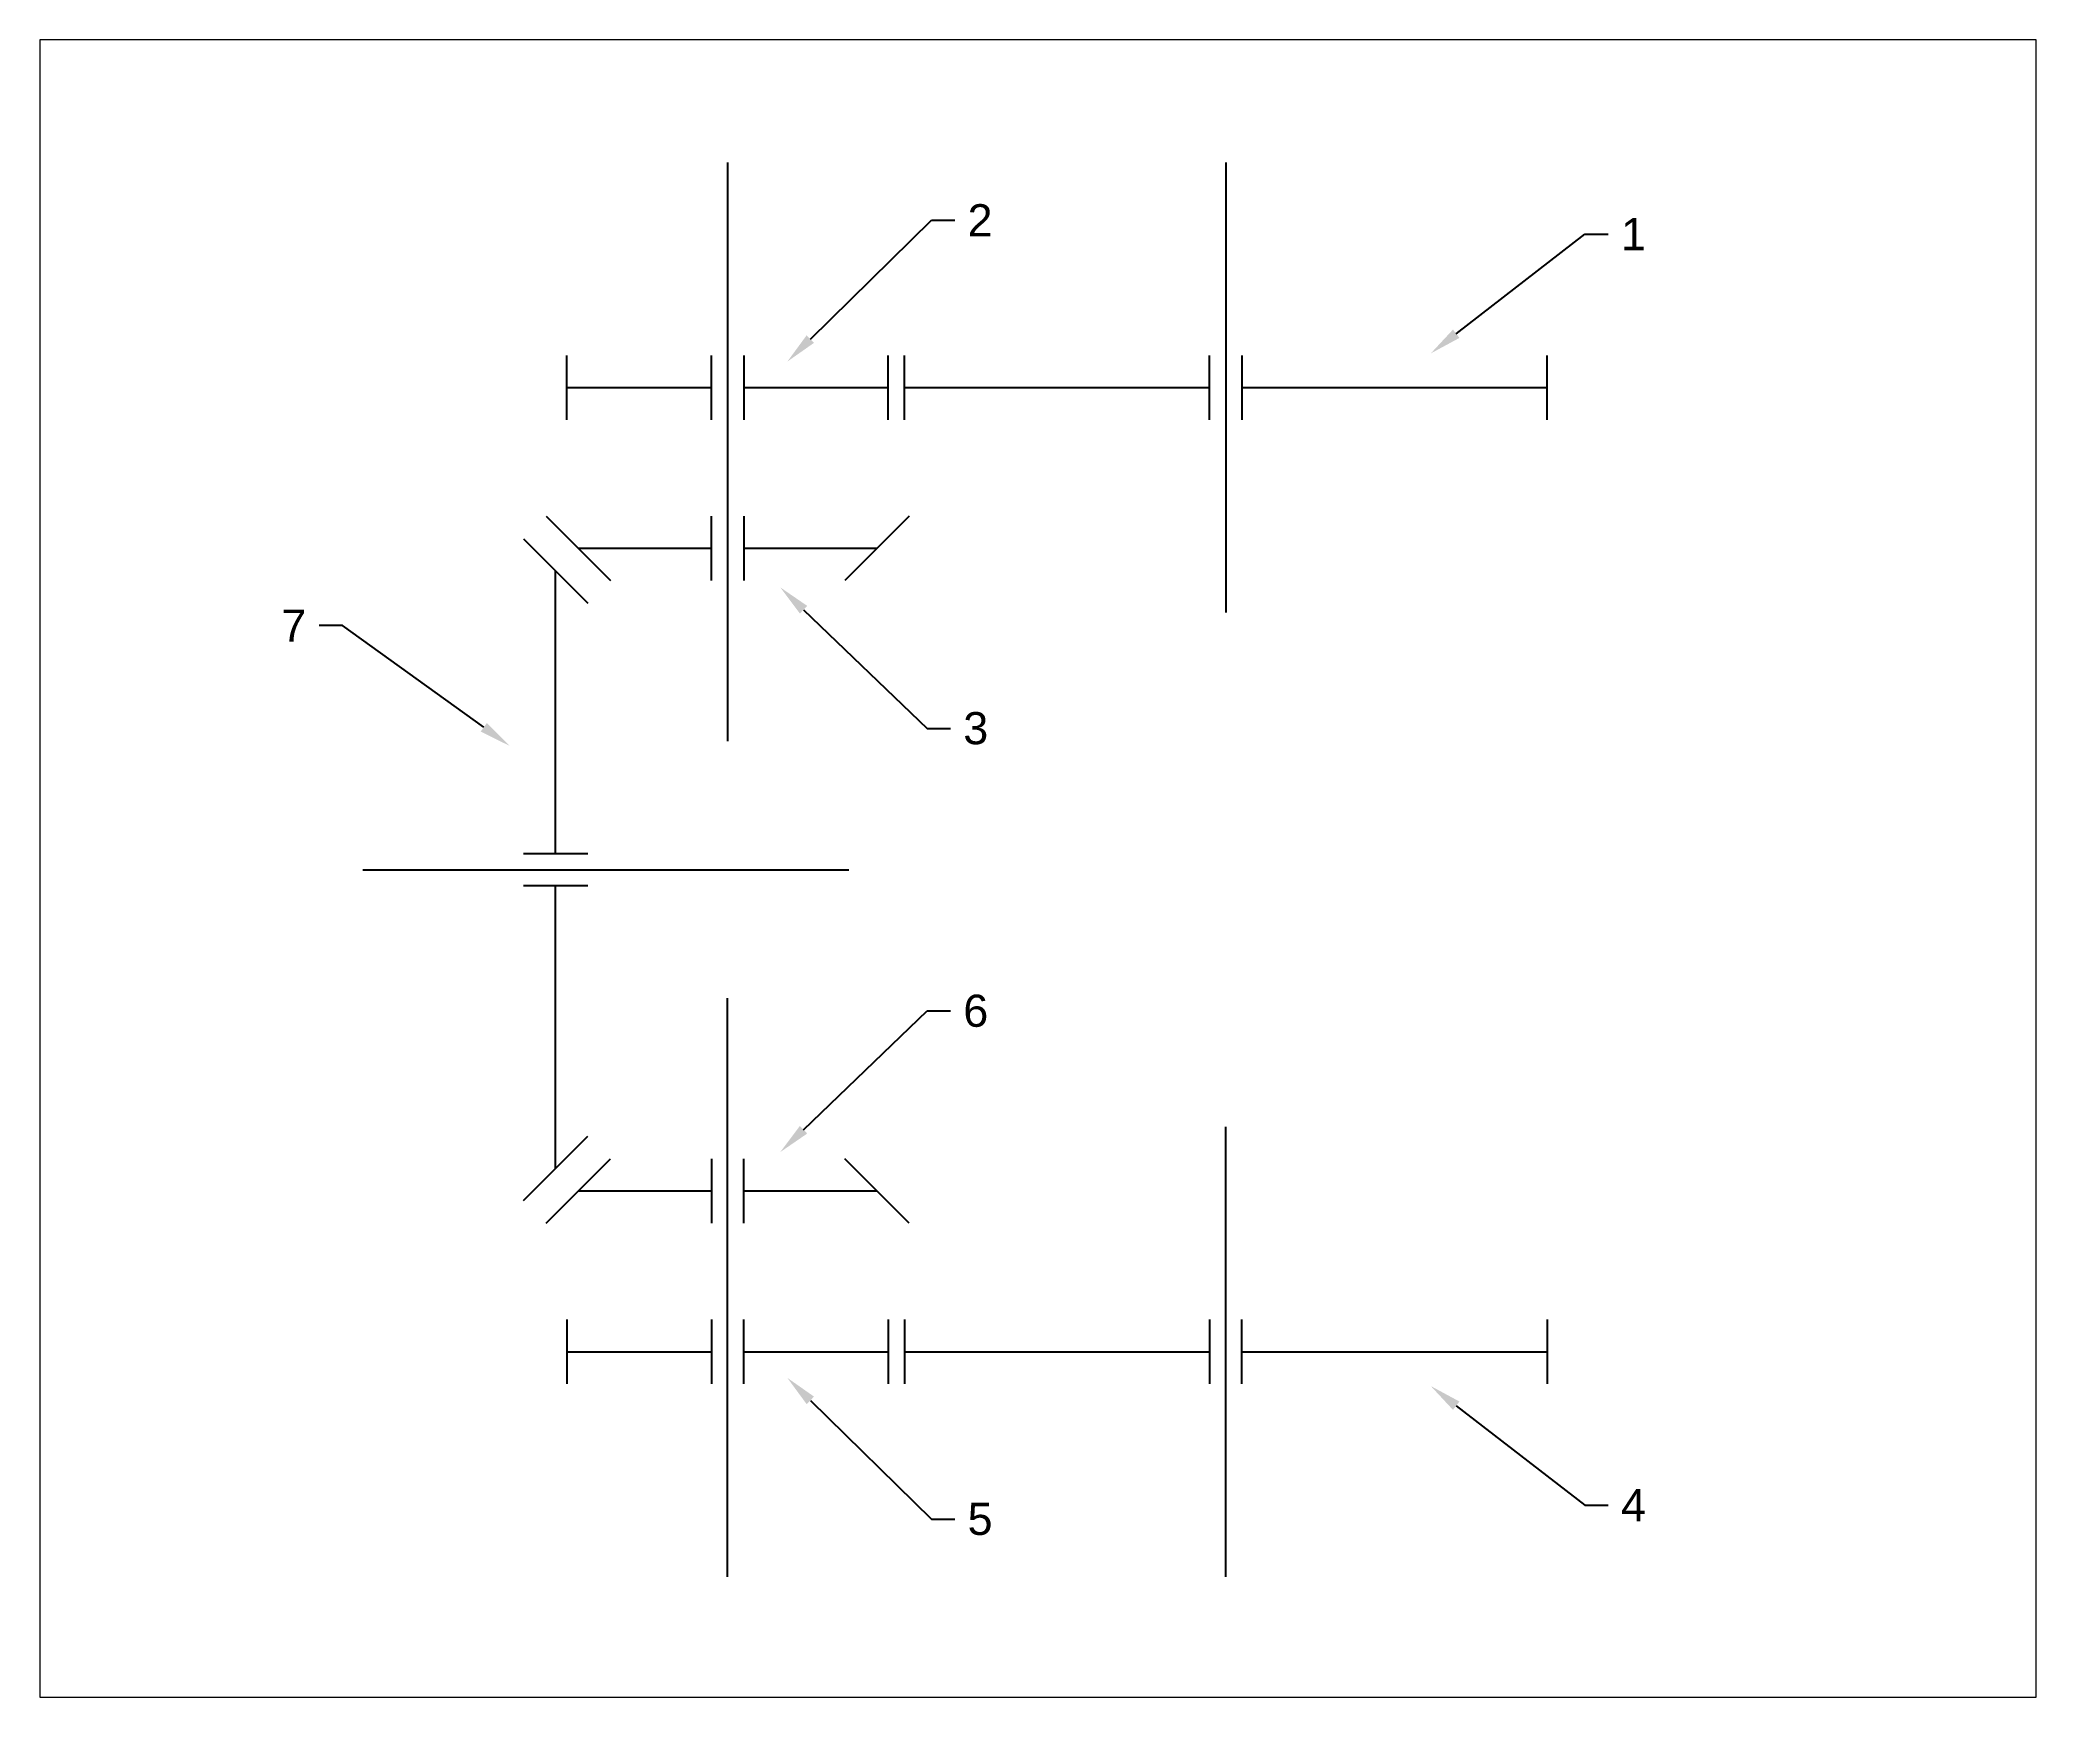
# Paper-space layout 'Layout3' of a CAD drawing. Header units: inches. Extents: x 1.1 to 10.6, y 0.31 to 8.2.
# The model-space entities are those that its viewports show. They can reach past a viewport. Long polylines and large blocks are cut down to what shows.
import ezdxf
from ezdxf import colors
from ezdxf.entities.mleader import LeaderData, LeaderLine
from ezdxf.math import Vec2, Vec3

# ---------------------------------------------------------------- set-up
doc = ezdxf.new("R2010")
doc.units = ezdxf.units.IN
doc.header["$LTSCALE"] = 0.1
doc.header["$MEASUREMENT"] = 0
doc.linetypes.add('ACAD_ISO04W100', pattern=[30, 24, -3, 0, -3])
doc.layers.add('Layer1', color=3, linetype='ACAD_ISO04W100')
doc.styles.get("Standard").update_dxf_attribs({"font": 'arial.ttf'})

msp = doc.modelspace()

# ---------------------------------------------------------------- linework, layer by layer
for p, q in [((31.844, 20.709), (31.844, 21.709)), ((36.844, 20.709), (36.844, 21.709)), ((37.094, 20.709), (37.094, 21.709)), ((47.094, 20.709), (47.094, 21.709)), ((31.844, 21.209), (34.094, 21.209)), ((34.594, 21.209), (36.844, 21.209)), ((37.094, 21.209), (41.844, 21.209)), ((42.344, 21.209), (47.094, 21.209)), ((31.521, 19.209), (32.521, 18.209)), ((37.167, 19.209), (36.167, 18.209)), ((31.167, 18.855), (32.167, 17.855)), ((31.167, 8.562), (32.167, 9.562)), ((31.521, 8.209), (32.521, 9.209)), ((37.167, 8.209), (36.167, 9.209)), ((31.844, 6.709), (31.844, 5.709)), ((36.844, 6.709), (36.844, 5.709)), ((37.094, 6.709), (37.094, 5.709)), ((47.094, 6.709), (47.094, 5.709)), ((31.844, 6.209), (34.094, 6.209)), ((34.594, 6.209), (36.844, 6.209)), ((37.094, 6.209), (41.844, 6.209)), ((42.344, 6.209), (47.094, 6.209))]:
    msp.add_line(p, q)
for points in [[(34.094, 20.709), (34.094, 21.709)], [(34.594, 21.709), (34.594, 20.709)], [(41.844, 20.709), (41.844, 21.709)], [(42.344, 21.709), (42.344, 20.709)], [(34.094, 18.209), (34.094, 19.209)], [(34.594, 19.209), (34.594, 18.209)], [(32.021, 18.709), (34.094, 18.709)], [(34.594, 18.709), (36.667, 18.709)], [(31.667, 13.959), (31.667, 18.355)], [(31.667, 13.959), (31.667, 18.355)], [(31.167, 13.959), (32.167, 13.959)], [(32.167, 13.459), (31.167, 13.459)], [(31.667, 9.062), (31.667, 13.459)], [(34.094, 9.209), (34.094, 8.209)], [(34.594, 8.209), (34.594, 9.209)], [(34.094, 8.709), (32.021, 8.709)], [(36.667, 8.709), (34.594, 8.709)], [(34.094, 6.709), (34.094, 5.709)], [(34.594, 5.709), (34.594, 6.709)], [(41.844, 6.709), (41.844, 5.709)], [(42.344, 5.709), (42.344, 6.709)]]:
    msp.add_lwpolyline(points)
at = {"layer": 'Layer1'}
for p, q in [((34.344, 24.709), (34.344, 15.709)), ((42.094, 24.709), (42.094, 17.709)), ((28.667, 13.709), (36.231, 13.709)), ((34.344, 2.709), (34.344, 11.709)), ((42.094, 2.709), (42.094, 9.709))]:
    msp.add_line(p, q, dxfattribs=at)

# ---------------------------------------------------------------- leaders
ml = msp.add_multileader_mtext('Standard')
ml.set_content('2', color=256)
ml.set_leader_properties()
ml.build(insert=Vec2(0, 0))
ml.multileader.update_dxf_attribs({"dogleg_length": 0.36, "arrow_head_size": 0.5})
ctx = ml.context
ctx.base_point, ctx.char_height, ctx.arrow_head_size, ctx.landing_gap_size, ctx.plane_origin = Vec3(37.878, 23.812), 0.5, 0.5, 0.2, Vec3(35.274, 21.614)
notes = []
notes.append((ctx, [(0, (1, 1, 0), (37.518, 23.812), (1, 0), 0.36, [(0, [(35.274, 21.614)], 0, [])])]))
ctx.mtext.insert, ctx.mtext.flow_direction = Vec3(38.078, 24.062), 5
ml = msp.add_multileader_mtext('Standard')
ml.set_content('1', color=256)
ml.set_leader_properties()
ml.build(insert=Vec2(0, 0))
ml.multileader.update_dxf_attribs({"dogleg_length": 0.36, "arrow_head_size": 0.5})
ctx = ml.context
ctx.base_point, ctx.char_height, ctx.arrow_head_size, ctx.landing_gap_size, ctx.plane_origin = Vec3(48.043, 23.595), 0.5, 0.5, 0.2, Vec3(45.285, 21.741)
notes.append((ctx, [(0, (1, 1, 0), (47.683, 23.595), (1, 0), 0.36, [(0, [(45.285, 21.741)], 0, [])])]))
ctx.mtext.insert, ctx.mtext.flow_direction = Vec3(48.243, 23.845), 5
ml = msp.add_multileader_mtext('Standard')
ml.set_content('3', color=256)
ml.set_leader_properties()
ml.build(insert=Vec2(0, 0))
ml.multileader.update_dxf_attribs({"dogleg_length": 0.36, "arrow_head_size": 0.5})
ctx = ml.context
ctx.base_point, ctx.char_height, ctx.arrow_head_size, ctx.landing_gap_size, ctx.plane_origin = Vec3(37.811, 15.907), 0.5, 0.5, 0.2, Vec3(35.165, 18.1)
notes.append((ctx, [(0, (1, 1, 0), (37.451, 15.907), (1, 0), 0.36, [(0, [(35.165, 18.1)], 0, [])])]))
ctx.mtext.insert, ctx.mtext.flow_direction = Vec3(38.011, 16.161), 5
ml = msp.add_multileader_mtext('Standard')
ml.set_content('7', color=256)
ml.set_leader_properties()
ml.build(insert=Vec2(0, 0))
ml.multileader.update_dxf_attribs({"dogleg_length": 0.36, "arrow_head_size": 0.5})
ctx = ml.context
ctx.base_point, ctx.char_height, ctx.arrow_head_size, ctx.landing_gap_size, ctx.plane_origin = Vec3(27.267, 17.506), 0.5, 0.5, 0.2, Vec3(30.957, 15.633)
ctx.text_align_type = 2
notes.append((ctx, [(0, (1, 1, 0), (28.35, 17.506), (-1, 0), 0.36, [(0, [(30.957, 15.633)], 0, [])])]))
ctx.mtext.insert, ctx.mtext.alignment, ctx.mtext.flow_direction = Vec3(27.79, 17.756), 3, 5
ml = msp.add_multileader_mtext('Standard')
ml.set_content('6', color=256)
ml.set_leader_properties()
ml.build(insert=Vec2(0, 0))
ml.multileader.update_dxf_attribs({"dogleg_length": 0.36, "arrow_head_size": 0.5})
ctx = ml.context
ctx.base_point, ctx.char_height, ctx.arrow_head_size, ctx.landing_gap_size, ctx.plane_origin = Vec3(37.811, 11.511), 0.5, 0.5, 0.2, Vec3(35.165, 9.317)
notes.append((ctx, [(0, (1, 1, 0), (37.451, 11.511), (1, 0), 0.36, [(0, [(35.165, 9.317)], 0, [])])]))
ctx.mtext.insert, ctx.mtext.flow_direction = Vec3(38.011, 11.765), 5
ml = msp.add_multileader_mtext('Standard')
ml.set_content('5', color=256)
ml.set_leader_properties()
ml.build(insert=Vec2(0, 0))
ml.multileader.update_dxf_attribs({"dogleg_length": 0.36, "arrow_head_size": 0.5})
ctx = ml.context
ctx.base_point, ctx.char_height, ctx.arrow_head_size, ctx.landing_gap_size, ctx.plane_origin = Vec3(37.878, 3.606), 0.5, 0.5, 0.2, Vec3(35.274, 5.803)
notes.append((ctx, [(0, (1, 1, 0), (37.518, 3.606), (1, 0), 0.36, [(0, [(35.274, 5.803)], 0, [])])]))
ctx.mtext.insert, ctx.mtext.flow_direction = Vec3(38.078, 3.86), 5
ml = msp.add_multileader_mtext('Standard')
ml.set_content('4', color=256)
ml.set_leader_properties()
ml.build(insert=Vec2(0, 0))
ml.multileader.update_dxf_attribs({"dogleg_length": 0.36, "arrow_head_size": 0.5})
ctx = ml.context
ctx.base_point, ctx.char_height, ctx.arrow_head_size, ctx.landing_gap_size, ctx.plane_origin = Vec3(48.043, 3.822), 0.5, 0.5, 0.2, Vec3(45.285, 5.676)
notes.append((ctx, [(0, (1, 1, 0), (47.683, 3.822), (1, 0), 0.36, [(0, [(45.285, 5.676)], 0, [])])]))
ctx.mtext.insert, ctx.mtext.flow_direction = Vec3(48.243, 4.072), 5
for ctx, leaders in notes:
    for number, flags, end, landing, length, lines in leaders:
        leader = LeaderData()
        leader.index, (leader.has_last_leader_line, leader.has_dogleg_vector, leader.attachment_direction) = number, flags
        leader.last_leader_point, leader.dogleg_vector, leader.dogleg_length = Vec3(end), Vec3(landing), length
        for number, points, colour, breaks in lines:
            line = LeaderLine()
            line.index, line.vertices, line.color, line.breaks = number, Vec3.list(points), colors.encode_raw_color(colour), breaks
            leader.lines.append(line)
        ctx.leaders.append(leader)

psp = doc.layouts.new('Layout3')

# ---------------------------------------------------------------- viewports
at = {"layer": '0'}
psp.add_viewport(center=(5.8504, 4.2558), size=(9.5008, 7.886316), view_center_point=(39.1735, 13.7276), view_height=25.780328, dxfattribs=at)

doc.saveas('drawing.dxf')
